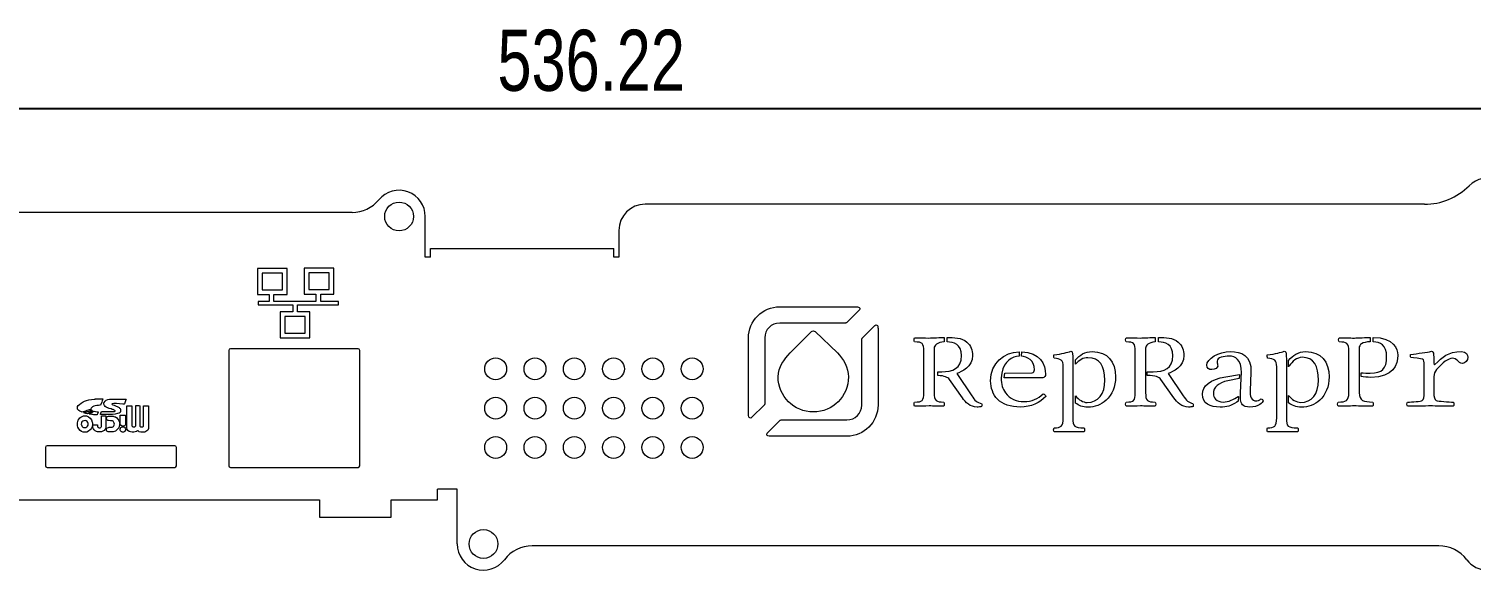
# Model space of a CAD drawing. Header units: millimetres. Extents: x 5 to 292, y 3 to 208.
# Drawn here: x 126.4 to 209, y 121.5 to 152.5 of the extents above; entities that cross this region are included whole.
import ezdxf

# ---------------------------------------------------------------- set-up
doc = ezdxf.new("R2010")
doc.units = ezdxf.units.MM
doc.layers.add('DIMENSIONS', color=179, linetype='Continuous')
doc.styles.add('SLDTEXTSTYLE1', font='TXT', dxfattribs={"width": 0.75})
doc.dimstyles.new('SLDDIMSTYLE1', dxfattribs={"dimtxt": 3.5, "dimasz": 3.302, "dimexe": 0, "dimexo": 0.0625, "dimgap": 0.875, "dimtad": 2, "dimlfac": 2, "dimrnd": 1e-09, "dimzin": 12, "dimdsep": 46, "dimtxsty": 'SLDTEXTSTYLE1', "dimblk1": 'CLOSED', "dimblk2": 'CLOSED', "dimsah": 1, "dimcen": 0.09, "dimadec": 0, "dimazin": 3, "dimtfac": 1, "dimtofl": 0, "dimtmove": 0, "dimatfit": 3, "dimldrblk": 'CLOSED', "dimfxl": 1, "dimfrac": 2, "dimtolj": 1, "dimtzin": 12, "dimarcsym": 0})

# ---------------------------------------------------------------- blocks, each defined once
blk = doc.blocks.new('_CLOSED')
at = {"color": 0, "linetype": 'ByBlock', "lineweight": -2}
for p, q in [((-1, 0.166667), (0, 0)), ((-1, 0.166667), (-1, -0.166667)), ((0, 0), (-1, -0.166667)), ((0, 0), (-1, 0))]:
    blk.add_line(p, q, dxfattribs=at)
blk = doc.blocks.new('_D_1')
at = {"layer": 'DIMENSIONS'}
for p, q in [((16.753, 136.699), (16.753, 148.917)), ((284.86, 133.699), (284.86, 148.917)), ((16.753, 147.917), (284.86, 147.917))]:
    blk.add_line(p, q, dxfattribs=at)
at = {"layer": 'DIMENSIONS', "xscale": 3.302, "yscale": 3.302}
for p, rotation in [((16.753, 147.917, -27.848), 180), ((284.86, 147.917, -27.848), 360)]:
    blk.add_blockref('_CLOSED', p, dxfattribs=dict(at, rotation=rotation))
at = {"layer": 'DIMENSIONS', "insert": (153.218, 152.429), "char_height": 3.5, "attachment_point": 1, "style": 'SLDTEXTSTYLE1'}
blk.add_mtext('536.22', dxfattribs=at)

msp = doc.modelspace()

# ---------------------------------------------------------------- linework, layer by layer
at = {"color": 7, "linetype": 'Continuous', "lineweight": 15}
for p, q in [((206.2988, 142.4311), (161.6739, 142.4311)), ((144.8906, 141.9651), (104.2791, 141.9651)), ((149.0849, 139.3991), (149.0849, 141.7311)), ((160.1739, 140.9311), (160.1739, 139.3991)), ((149.3849, 139.3991), (149.3849, 139.8991)), ((149.3849, 139.8991), (159.8739, 139.8991)), ((159.8739, 139.3991), (159.8739, 139.8991)), ((142.1512, 138.7651), (142.1512, 137.2771)), ((143.8552, 138.7651), (142.1512, 138.7651)), ((143.8552, 137.2771), (143.8552, 138.7651)), ((149.3849, 139.3991), (149.0849, 139.3991)), ((160.1739, 139.3991), (159.8739, 139.3991)), ((139.4737, 138.0026), (139.4732, 137.2591)), ((139.4742, 138.7461), (139.4737, 138.0026)), ((141.1772, 138.7471), (139.4742, 138.7461)), ((139.7402, 138.4801), (139.7392, 137.5251)), ((140.9112, 138.4811), (139.7402, 138.4801)), ((140.9112, 137.5251), (140.9112, 138.4811)), ((141.1772, 137.2591), (141.1772, 138.7471)), ((142.4182, 138.4981), (142.4172, 137.5431)), ((143.5878, 138.4977), (142.4182, 138.4981)), ((143.5892, 137.5431), (143.5892, 138.0197)), ((139.4732, 137.2591), (139.8057, 137.2586)), ((139.7392, 137.5251), (140.9112, 137.5251)), ((139.8057, 137.2586), (140.1382, 137.2581)), ((140.1382, 137.2581), (140.1392, 136.8591)), ((140.4092, 136.8591), (140.4092, 137.2591)), ((140.4092, 137.2591), (141.1772, 137.2591)), ((142.1512, 137.2771), (142.8272, 137.2771)), ((142.4172, 137.5431), (143.5892, 137.5431)), ((142.8272, 137.2771), (142.8272, 136.8591)), ((143.0972, 136.8591), (143.0982, 137.2761)), ((143.0982, 137.2761), (143.8552, 137.2771)), ((140.1392, 136.8591), (139.5192, 136.8591)), ((139.5192, 136.8591), (139.5192, 136.6591)), ((139.5192, 136.6591), (141.5012, 136.6591)), ((142.8272, 136.8591), (140.4092, 136.8591)), ((141.5002, 136.2741), (140.7712, 136.2731)), ((140.7712, 136.2731), (140.7717, 135.5296)), ((141.5012, 136.6591), (141.5002, 136.2741)), ((141.7712, 136.2731), (141.7712, 136.6591)), ((141.7712, 136.6591), (144.1192, 136.6591)), ((142.4752, 136.2731), (141.7712, 136.2731)), ((142.4752, 134.7851), (142.4752, 136.2731)), ((144.1192, 136.8591), (143.0972, 136.8591)), ((144.1192, 136.6591), (144.1192, 136.8591)), ((169.3807, 136.5589), (173.7526, 136.5589)), ((173.9472, 136.3829), (173.2155, 135.6511)), ((140.7717, 135.5296), (140.7722, 134.7861)), ((142.2092, 136.0071), (141.0392, 136.0071)), ((141.0392, 136.0071), (141.0392, 135.0511)), ((142.2092, 135.0511), (142.2092, 136.0071)), ((173.1504, 135.6236), (169.3807, 135.6236)), ((174.1039, 134.7609), (174.8357, 135.4927)), ((140.7722, 134.7861), (142.4752, 134.7851)), ((141.0392, 135.0511), (142.2092, 135.0511)), ((167.5938, 130.3998), (167.5934, 134.7716)), ((168.5287, 134.7716), (168.5291, 131.002)), ((169.9829, 133.9187), (171.1962, 135.132)), ((171.4091, 135.132), (172.6966, 133.9187)), ((174.0767, 130.9269), (174.0764, 134.6962)), ((175.0117, 135.2984), (175.0121, 130.9269)), ((178.7991, 134.8048), (178.7991, 134.5439)), ((178.9603, 134.5447), (178.9603, 134.8063)), ((190.884, 134.8041), (190.884, 134.5426)), ((191.0717, 134.5445), (191.0717, 134.8063)), ((203.2002, 134.8042), (203.2002, 134.5512)), ((203.3557, 134.5498), (203.3557, 134.806)), ((137.8349, 134.0491), (137.8349, 127.4491)), ((145.2349, 134.1491), (137.9349, 134.1491)), ((145.3349, 127.4491), (145.3349, 134.0491)), ((177.6331, 131.6473), (177.6331, 133.993)), ((178.225, 134.1766), (178.225, 131.6473)), ((183.0829, 133.9836), (183.0829, 133.729)), ((183.2289, 133.7279), (183.2418, 133.9843)), ((189.7391, 131.6473), (189.7391, 133.993)), ((190.331, 134.1766), (190.331, 131.6473)), ((201.9689, 131.6473), (201.9689, 133.993)), ((202.5594, 134.1766), (202.5594, 131.6473)), ((185.613, 130.1986), (185.613, 133.1217)), ((186.1663, 133.4197), (186.1663, 130.1986)), ((186.315, 133.2668), (186.315, 133.51)), ((197.8407, 130.1986), (197.8407, 133.1217)), ((198.3936, 133.4197), (198.3936, 130.1986)), ((198.5168, 133.1225), (198.5168, 133.4791)), ((206.2863, 131.6732), (206.2863, 133.2103)), ((178.4406, 132.8351), (178.6563, 132.8351)), ((178.4406, 132.6201), (178.4406, 132.8351)), ((179.8386, 131.3489), (179.0945, 132.3966)), ((179.5145, 132.7342), (180.3782, 131.4633)), ((182.0993, 132.7528), (182.0673, 132.4924)), ((182.2323, 132.4924), (182.2647, 132.7553)), ((184.4509, 132.4924), (182.2323, 132.4924)), ((182.2647, 132.7553), (183.8402, 132.779)), ((190.4255, 132.8351), (190.7624, 132.8351)), ((190.4255, 132.6247), (190.4255, 132.8351)), ((191.9443, 131.3489), (191.2006, 132.3966)), ((191.6201, 132.7342), (192.4842, 131.4633)), ((194.9288, 132.5499), (195.7089, 132.6813)), ((195.6976, 132.4396), (195.0429, 132.3142)), ((195.7089, 132.6813), (195.6976, 132.4396)), ((195.7622, 131.6094), (195.8056, 132.4603)), ((195.8056, 132.4603), (195.8184, 132.772)), ((196.3586, 132.792), (196.3152, 131.7686)), ((202.6712, 132.5658), (202.6712, 132.7767)), ((206.8389, 132.5499), (206.8389, 131.6732)), ((186.315, 131.0393), (186.315, 131.4464)), ((195.6501, 131.4234), (195.6374, 131.1511)), ((195.7622, 131.2217), (195.7622, 131.6094)), ((198.5168, 131.0598), (198.5168, 131.4803)), ((129.4424, 130.5236), (129.3988, 130.5416)), ((129.6314, 130.5821), (129.4424, 130.5236)), ((130.0386, 130.6018), (129.7529, 130.4305)), ((129.9276, 130.6738), (129.874, 130.6571)), ((129.9343, 130.7022), (129.9276, 130.6738)), ((130.0075, 130.6164), (130.0386, 130.6018)), ((130.4928, 130.9118), (130.4541, 130.9118)), ((130.5621, 131.0928), (130.4928, 130.9118)), ((130.5157, 130.4698), (130.5489, 130.5498)), ((130.5489, 130.5498), (130.9107, 130.5519)), ((131.4418, 130.8357), (131.5601, 130.7806)), ((131.5601, 130.7806), (131.5835, 130.7532)), ((131.6236, 130.6921), (131.6404, 130.6583)), ((131.6404, 130.6583), (131.6403, 130.6061)), ((131.9984, 130.8878), (132.2784, 130.8878)), ((131.9984, 130.2345), (131.9984, 130.8878)), ((132.2784, 130.8878), (132.2784, 129.7356)), ((132.5024, 130.8958), (132.5654, 130.8949)), ((132.5024, 129.7276), (132.5024, 130.8958)), ((132.6834, 130.8928), (132.7384, 130.8915)), ((132.7384, 130.8915), (132.7384, 129.7225)), ((132.9584, 130.8838), (133.2305, 130.8838)), ((132.9584, 129.737), (132.9584, 130.8838)), ((133.2305, 130.8838), (133.2294, 130.2248)), ((168.5012, 130.9372), (167.7698, 130.2055)), ((195.6374, 131.1511), (195.5641, 131.1015)), ((129.7529, 130.4305), (129.7173, 130.4355)), ((130.1878, 129.7988), (130.3164, 129.7978)), ((130.3164, 129.7978), (130.3184, 129.7438)), ((130.5315, 129.6772), (130.5404, 129.6938)), ((130.5404, 129.6938), (130.5426, 130.2998)), ((130.5426, 130.2998), (130.7986, 130.2998)), ((130.7986, 130.2998), (130.7962, 129.6538)), ((131.1432, 130.0318), (131.053, 130.0318)), ((131.1686, 130.0197), (131.1432, 130.0318)), ((131.6141, 130.3438), (131.9267, 130.3438)), ((131.6164, 129.8258), (131.6141, 130.3438)), ((131.6273, 129.8024), (131.6164, 129.8258)), ((131.9267, 130.3438), (131.9255, 130.0868)), ((132.2784, 129.7356), (132.2994, 129.7142)), ((132.486, 129.7098), (132.5024, 129.7276)), ((132.7384, 129.7225), (132.7479, 129.71)), ((132.9462, 129.7202), (132.9584, 129.737)), ((133.2294, 130.2248), (133.2284, 129.5658)), ((168.6583, 129.3153), (169.39, 130.047)), ((169.4551, 130.0749), (173.2247, 130.0749)), ((130.7962, 129.6538), (130.787, 129.6239)), ((132.6193, 129.4632), (132.5991, 129.4437)), ((132.6398, 129.4424), (132.6193, 129.4632)), ((133.2284, 129.5658), (133.2193, 129.5421)), ((173.2247, 129.1392), (168.8529, 129.1392)), ((127.3349, 128.4991), (127.3349, 127.4491)), ((134.7349, 128.5991), (127.4349, 128.5991)), ((134.8349, 127.4491), (134.8349, 128.4991)), ((127.4349, 127.3491), (134.7349, 127.3491)), ((137.9349, 127.3491), (145.2349, 127.3491)), ((150.9168, 126.0991), (149.7849, 126.0991)), ((149.7849, 125.4991), (149.7849, 126.0991)), ((150.9168, 122.9671), (150.9168, 126.0991)), ((124.6349, 125.4991), (143.0349, 125.4991)), ((143.0349, 125.4991), (143.0349, 124.4991)), ((147.1349, 125.4991), (149.7849, 125.4991)), ((147.1349, 124.4991), (147.1349, 125.4991)), ((143.0349, 124.4991), (147.1349, 124.4991)), ((207.1238, 122.8579), (155.2099, 122.8579))]:
    msp.add_line(p, q, dxfattribs=at)
for centre, radius in [((147.5849, 141.7311), 0.825), ((153.1168, 132.9991), 0.625), ((155.3668, 132.9991), 0.625), ((157.6168, 132.9991), 0.625), ((159.8668, 132.9991), 0.625), ((162.1168, 132.9991), 0.625), ((164.3668, 132.9991), 0.625), ((153.1168, 130.7491), 0.625), ((155.3668, 130.7491), 0.625), ((157.6168, 130.7491), 0.625), ((159.8668, 130.7491), 0.625), ((162.1168, 130.7491), 0.625), ((164.3668, 130.7491), 0.625), ((153.1168, 128.4991), 0.625), ((155.3668, 128.4991), 0.625), ((157.6168, 128.4991), 0.625), ((159.8668, 128.4991), 0.625), ((162.1168, 128.4991), 0.625), ((164.3668, 128.4991), 0.625), ((152.4168, 122.9671), 0.825)]:
    msp.add_circle(centre, radius, dxfattribs=at)
for centre, radius, start, end in [((209.9168, 142.4311), 1.5, 0, 135.037058), ((147.5849, 141.7311), 1.5, 360, 140.334987), ((206.2988, 146.0444), 3.6133, 270, 315.037058), ((144.8906, 143.9651), 2, 270, 320.334987), ((161.6739, 140.9311), 1.5, 90, 180), ((137.9349, 134.0491), 0.1, 90, 180), ((145.2349, 134.0491), 0.1, 0, 90), ((127.4349, 128.4991), 0.1, 90, 180), ((134.7349, 128.4991), 0.1, 0, 90), ((127.4349, 127.4491), 0.1, 180, 270), ((134.7349, 127.4491), 0.1, 270, 0), ((137.9349, 127.4491), 0.1, 180, 270), ((145.2349, 127.4491), 0.1, 270, 0), ((152.4168, 122.9671), 1.5, 180, 322.941534), ((155.2099, 120.8579), 2, 90, 142.941534), ((207.1238, 120.8579), 2, 37.058466, 90), ((209.9168, 122.9671), 1.5, 217.058466, 322.941534)]:
    msp.add_arc(centre, radius, start, end, dxfattribs=at)
for points in [[(143.5892, 138.0197), (143.5892, 138.2819), (143.5886, 138.497), (143.5878, 138.4977)], [(167.5934, 134.7716), (167.5934, 135.7531), (168.3995, 136.5589), (169.3807, 136.5589)], [(173.7526, 136.5589), (173.7557, 136.5593), (173.7587, 136.5589), (173.7618, 136.5589)], [(173.7618, 136.5589), (173.8094, 136.5613), (173.8565, 136.5517), (173.9006, 136.5403)], [(173.9006, 136.5403), (173.9296, 136.5335), (173.9544, 136.5121), (173.9655, 136.4848)], [(173.9655, 136.4848), (173.9799, 136.4511), (173.9723, 136.4094), (173.9472, 136.3829)], [(169.3807, 135.6236), (168.899, 135.6236), (168.5287, 135.2526), (168.5287, 134.7716)], [(173.1968, 135.6419), (173.1834, 135.6318), (173.1672, 135.6253), (173.1504, 135.6236)], [(173.2155, 135.6511), (173.2095, 135.6473), (173.2034, 135.6446), (173.1968, 135.6419)], [(174.8357, 135.4927), (174.8622, 135.5181), (174.9039, 135.5257), (174.9376, 135.5113)], [(174.9376, 135.5113), (174.9649, 135.5002), (174.9862, 135.4751), (174.9931, 135.4465)], [(174.9931, 135.4465), (175.0045, 135.4024), (175.0141, 135.3553), (175.0117, 135.3077)], [(171.1962, 135.132), (171.2248, 135.1602), (171.2696, 135.1782), (171.3072, 135.1782)], [(171.3072, 135.1782), (171.3458, 135.1782), (171.3809, 135.1592), (171.4091, 135.132)], [(174.0764, 134.6962), (174.0781, 134.713), (174.0846, 134.7293), (174.0947, 134.7427)], [(174.0947, 134.7427), (174.097, 134.7489), (174.1001, 134.7554), (174.1039, 134.7609)], [(175.0117, 135.3077), (175.0117, 135.3046), (175.0121, 135.3015), (175.0117, 135.2984)], [(177.1063, 134.5456), (177.0688, 134.5836), (177.0688, 134.7427), (177.1063, 134.7802)], [(177.1063, 134.7802), (177.3799, 134.7744), (177.691, 134.7675), (177.9252, 134.7675)], [(177.9252, 134.7675), (178.1379, 134.7675), (178.5853, 134.7975), (178.7991, 134.8048)], [(178.9603, 134.8063), (179.3452, 134.805), (179.8097, 134.7869), (180.0936, 134.5329)], [(189.2121, 134.5456), (189.1749, 134.5836), (189.1749, 134.7427), (189.2121, 134.7802)], [(189.2121, 134.7802), (189.4856, 134.7744), (189.7967, 134.7675), (190.0313, 134.7675)], [(190.0313, 134.7675), (190.2366, 134.7675), (190.663, 134.7956), (190.884, 134.8041)], [(191.0717, 134.8063), (191.4552, 134.8049), (191.9168, 134.7858), (192.1993, 134.5329)], [(201.416, 134.5456), (201.3766, 134.5836), (201.3766, 134.7427), (201.416, 134.7802)], [(201.416, 134.7802), (201.7084, 134.7744), (202.012, 134.7675), (202.2855, 134.7675)], [(202.2855, 134.7675), (202.5036, 134.7675), (202.9575, 134.796), (203.2002, 134.8042)], [(203.3557, 134.806), (204.5541, 134.7875), (204.7763, 134.1399), (204.7763, 133.7888)], [(169.2881, 132.5385), (169.2881, 133.1035), (169.6519, 133.5527), (169.9736, 133.9093)], [(169.9736, 133.9093), (169.9763, 133.9124), (169.9794, 133.9155), (169.9829, 133.9187)], [(172.6966, 133.9187), (173.0111, 133.5862), (173.3171, 133.0639), (173.3171, 132.5385)], [(177.6331, 133.993), (177.6331, 134.494), (177.5507, 134.5256), (177.1063, 134.5456)], [(178.7991, 134.5439), (178.4038, 134.5227), (178.225, 134.3442), (178.225, 134.1766)], [(179.788, 133.757), (179.788, 134.4203), (179.3358, 134.5325), (178.9603, 134.5447)], [(180.0936, 134.5329), (180.322, 134.3286), (180.4232, 134.0681), (180.4232, 133.7629)], [(181.4578, 132.3084), (181.4578, 133.348), (182.2378, 133.9462), (183.0829, 133.9836)], [(183.2418, 133.9843), (184.2647, 133.9523), (184.6029, 133.2601), (184.6029, 132.6773)], [(185.0921, 133.6051), (185.0789, 133.6485), (185.0604, 133.757), (185.0717, 133.8018)], [(185.0717, 133.8018), (185.5613, 133.8656), (185.8475, 133.9352), (186.0443, 134.012)], [(186.0443, 134.012), (186.1025, 134.012), (186.1152, 133.9858), (186.1269, 133.9541)], [(186.1269, 133.9541), (186.1587, 133.8773), (186.1663, 133.6299), (186.1663, 133.4197)], [(186.315, 133.51), (186.5637, 133.801), (186.8428, 133.9858), (187.2776, 133.9858)], [(187.2776, 133.9858), (188.1544, 133.9858), (188.6116, 133.4084), (188.6116, 132.543)], [(189.7391, 133.993), (189.7391, 134.494), (189.6565, 134.5256), (189.2121, 134.5456)], [(190.884, 134.5426), (190.5033, 134.5163), (190.331, 134.3412), (190.331, 134.1766)], [(191.8937, 133.757), (191.8937, 134.4172), (191.4461, 134.5314), (191.0717, 134.5445)], [(192.1993, 134.5329), (192.4281, 134.3286), (192.529, 134.0681), (192.529, 133.7629)], [(193.8302, 133.2045), (193.8302, 133.5848), (194.522, 133.9858), (195.1893, 133.9858)], [(195.1893, 133.9858), (195.7867, 133.9858), (196.4161, 133.7888), (196.3586, 132.792)], [(197.3197, 133.6051), (197.3067, 133.6485), (197.288, 133.757), (197.2994, 133.8018)], [(197.2994, 133.8018), (197.79, 133.8656), (198.0753, 133.9352), (198.2719, 134.012)], [(198.2719, 134.012), (198.3301, 134.012), (198.3429, 133.9858), (198.3547, 133.9541)], [(198.3547, 133.9541), (198.3863, 133.8773), (198.3936, 133.6299), (198.3936, 133.4197)], [(198.5168, 133.4791), (198.772, 133.7878), (199.0553, 133.9858), (199.505, 133.9858)], [(199.505, 133.9858), (200.3821, 133.9858), (200.8393, 133.4084), (200.8393, 132.543)], [(201.9689, 133.993), (201.9689, 134.494), (201.8604, 134.5256), (201.416, 134.5456)], [(203.2002, 134.5512), (202.7304, 134.5411), (202.5594, 134.3921), (202.5594, 134.1766)], [(204.1352, 133.6802), (204.1352, 134.3919), (203.7718, 134.5326), (203.3557, 134.5498)], [(205.5118, 133.6431), (205.4988, 133.6802), (205.486, 133.7832), (205.4988, 133.8208)], [(205.4988, 133.8208), (205.9376, 133.8773), (206.4324, 133.9541), (206.7118, 134.0044)], [(206.7118, 134.0044), (206.7637, 134.0044), (206.7751, 133.9858), (206.7886, 133.9541)], [(206.7886, 133.9541), (206.8206, 133.8903), (206.8389, 133.7949), (206.8389, 133.4519)], [(206.9026, 133.2492), (207.3285, 133.6933), (207.6467, 133.9858), (208.415, 133.9858)], [(208.415, 133.9858), (208.7016, 133.9858), (208.7785, 133.7888), (208.7785, 133.6616)], [(178.6563, 132.8351), (179.2729, 132.8351), (179.788, 133.0015), (179.788, 133.757)], [(180.4232, 133.7629), (180.4232, 133.1276), (179.788, 132.8165), (179.5145, 132.7342)], [(183.0829, 133.729), (182.6907, 133.7044), (182.237, 133.4713), (182.0993, 132.7528)], [(183.9676, 132.944), (183.9676, 133.5071), (183.5356, 133.7012), (183.2289, 133.7279)], [(185.613, 133.1217), (185.613, 133.5345), (185.4727, 133.5661), (185.0921, 133.6051)], [(187.0314, 133.639), (186.7713, 133.6577), (186.5076, 133.4759), (186.315, 133.2668)], [(188.0025, 132.3532), (187.9836, 133.1532), (187.723, 133.6553), (187.0314, 133.639)], [(190.7624, 132.8351), (191.3787, 132.8351), (191.8937, 133.0015), (191.8937, 133.757)], [(192.529, 133.7629), (192.529, 133.1276), (191.8937, 132.8165), (191.6201, 132.7342)], [(194.1154, 132.9567), (193.9504, 132.9567), (193.8302, 133.0319), (193.8302, 133.2045)], [(194.4655, 133.1593), (194.4655, 133.0711), (194.3122, 132.9567), (194.1154, 132.9567)], [(195.1269, 133.7313), (194.8141, 133.7313), (194.4266, 133.6557), (194.4266, 133.4329)], [(194.4266, 133.4329), (194.4266, 133.3561), (194.4338, 133.3129), (194.4396, 133.294)], [(194.4396, 133.294), (194.4528, 133.2679), (194.4655, 133.2103), (194.4655, 133.1593)], [(195.8187, 132.779), (195.8187, 133.5545), (195.4701, 133.7313), (195.1269, 133.7313)], [(197.8407, 133.1217), (197.8407, 133.5345), (197.7004, 133.5661), (197.3197, 133.6051)], [(198.5528, 133.1725), (198.5405, 133.1566), (198.5284, 133.1399), (198.5168, 133.1225)], [(199.2893, 133.6616), (199.003, 133.6616), (198.7295, 133.4197), (198.5528, 133.1725)], [(200.2299, 132.3532), (200.2299, 133.1535), (199.9825, 133.6616), (199.2893, 133.6616)], [(203.2002, 132.7528), (203.8878, 132.7528), (204.1352, 133.0263), (204.1352, 133.6802)], [(204.7763, 133.7888), (204.7763, 133.242), (204.5158, 132.511), (203.2322, 132.511)], [(206.185, 133.5545), (206.1212, 133.592), (205.6582, 133.6431), (205.5118, 133.6431)], [(206.2863, 133.2103), (206.2863, 133.4197), (206.2674, 133.5025), (206.185, 133.5545)], [(206.8389, 133.4519), (206.8389, 133.242), (206.8465, 133.1855), (206.9026, 133.2492)], [(207.9072, 133.6109), (207.6595, 133.6109), (207.3484, 133.3505), (206.9925, 132.9567)], [(208.1866, 133.4835), (208.1415, 133.5345), (207.9954, 133.6109), (207.9072, 133.6109)], [(208.4788, 133.3129), (208.3512, 133.3129), (208.2562, 133.4084), (208.1866, 133.4835)], [(208.7785, 133.6616), (208.7785, 133.4911), (208.6438, 133.3129), (208.4788, 133.3129)], [(171.3072, 130.5287), (170.1975, 130.5287), (169.2881, 131.4285), (169.2881, 132.5385)], [(173.3171, 132.5385), (173.3171, 131.4285), (172.4176, 130.5287), (171.3072, 130.5287)], [(179.0945, 132.3966), (179.0133, 132.5166), (178.8261, 132.5987), (178.4406, 132.6201)], [(181.852, 131.2593), (181.5915, 131.527), (181.4578, 131.915), (181.4578, 132.3084)], [(182.0673, 132.4924), (182.0673, 132.0724), (182.1441, 131.8756), (182.3033, 131.6342)], [(183.8402, 132.779), (183.9297, 132.779), (183.9676, 132.8802), (183.9676, 132.944)], [(184.6029, 132.6773), (184.6029, 132.6008), (184.5409, 132.4924), (184.4509, 132.4924)], [(186.9793, 131.0754), (187.6145, 131.0754), (188.0025, 131.546), (188.0025, 132.3532)], [(188.6116, 132.543), (188.6116, 131.9714), (188.409, 131.527), (188.0779, 131.2029)], [(191.2006, 132.3966), (191.1122, 132.5285), (190.8939, 132.6147), (190.4255, 132.6247)], [(193.5815, 131.5515), (193.5815, 132.0221), (194.02, 132.391), (194.9288, 132.5499)], [(195.0429, 132.3142), (194.503, 132.2074), (194.2109, 131.9394), (194.2109, 131.5835)], [(195.8184, 132.772), (195.8186, 132.7743), (195.8187, 132.7766), (195.8187, 132.779)], [(199.207, 131.0754), (199.8422, 131.0754), (200.2299, 131.546), (200.2299, 132.3532)], [(200.8393, 132.543), (200.8393, 131.9714), (200.6367, 131.527), (200.3056, 131.2029)], [(202.6712, 132.7767), (202.8207, 132.7631), (203.07, 132.7528), (203.2002, 132.7528)], [(203.2322, 132.511), (203.0391, 132.511), (202.8233, 132.5346), (202.6712, 132.5658)], [(206.9925, 132.9567), (206.8971, 132.8482), (206.8389, 132.7153), (206.8389, 132.5499)], [(177.1063, 131.0943), (177.5507, 131.1133), (177.6331, 131.1446), (177.6331, 131.6473)], [(178.225, 131.6473), (178.225, 131.1446), (178.3321, 131.1133), (178.7779, 131.0943)], [(180.6779, 130.8091), (180.2961, 130.8091), (180.0222, 131.0695), (179.8386, 131.3489)], [(180.3782, 131.4633), (180.5435, 131.2029), (180.6896, 131.0437), (180.9383, 131.0247)], [(182.3033, 131.6342), (182.5637, 131.2666), (182.9444, 131.1263), (183.3582, 131.1263)], [(184.6101, 131.4254), (184.2918, 131.0564), (183.765, 130.8091), (183.1673, 130.8091)], [(183.3582, 131.1263), (183.8346, 131.1263), (184.1643, 131.2911), (184.464, 131.5646)], [(184.464, 131.5646), (184.5598, 131.5591), (184.5915, 131.4954), (184.6101, 131.4254)], [(186.315, 131.4464), (186.4881, 131.2296), (186.7725, 131.0754), (186.9793, 131.0754)], [(189.2121, 131.0943), (189.6565, 131.1133), (189.7391, 131.1446), (189.7391, 131.6473)], [(190.331, 131.6473), (190.331, 131.1446), (190.4382, 131.1133), (190.884, 131.0943)], [(192.784, 130.8091), (192.4022, 130.8091), (192.1297, 131.0695), (191.9443, 131.3489)], [(192.4842, 131.4633), (192.6506, 131.2029), (192.797, 131.0437), (193.0444, 131.0247)], [(194.6046, 130.8091), (194.02, 130.8091), (193.5815, 131.0117), (193.5815, 131.5515)], [(194.2109, 131.5835), (194.2109, 131.3679), (194.37, 131.0943), (194.7955, 131.0943)], [(194.7955, 131.0943), (195.0315, 131.0943), (195.4177, 131.2721), (195.6347, 131.4126)], [(195.6347, 131.4126), (195.6399, 131.4161), (195.6451, 131.4197), (195.6501, 131.4234)], [(196.3152, 131.7686), (196.2948, 131.4505), (196.3848, 131.1635), (196.7014, 131.1635)], [(198.5168, 131.4803), (198.6863, 131.2459), (198.9896, 131.0754), (199.207, 131.0754)], [(201.3522, 131.0943), (201.7966, 131.1133), (201.9689, 131.1446), (201.9689, 131.6473)], [(202.5594, 131.6473), (202.5594, 131.1446), (202.8388, 131.1201), (203.3349, 131.0943)], [(206.166, 131.1839), (206.2542, 131.2476), (206.2863, 131.3679), (206.2863, 131.6732)], [(206.8389, 131.6732), (206.8389, 131.362), (206.8654, 131.2476), (206.9795, 131.1839)], [(129.1777, 130.6902), (129.1452, 130.7589), (129.156, 130.8255), (129.2106, 130.8934)], [(129.3988, 130.5416), (129.2428, 130.6059), (129.2058, 130.6307), (129.1777, 130.6902)], [(129.2106, 130.8934), (129.2713, 130.9688), (129.4807, 131.1179), (129.5796, 131.156)], [(129.5351, 130.488), (129.5398, 130.4905), (129.9486, 130.6234), (129.9684, 130.6289)], [(129.5796, 131.156), (129.69, 131.1986), (129.924, 131.2457), (130.1344, 131.2677)], [(129.874, 130.6571), (129.8445, 130.648), (129.7353, 130.6142), (129.6314, 130.5821)], [(129.836, 130.4088), (129.8331, 130.4117), (130.1024, 130.5798), (130.1094, 130.5794)], [(129.9875, 130.7904), (129.9561, 130.761), (129.9429, 130.7392), (129.9343, 130.7022)], [(129.9684, 130.6289), (129.9731, 130.6302), (129.9891, 130.6251), (130.0075, 130.6164)], [(130.2704, 130.8973), (130.1419, 130.8785), (130.0409, 130.8403), (129.9875, 130.7904)], [(130.1094, 130.5794), (130.1132, 130.5792), (130.1218, 130.5774), (130.1284, 130.5754)], [(130.1284, 130.5754), (130.1611, 130.5655), (130.2402, 130.5513), (130.2969, 130.5451)], [(130.1344, 131.2677), (130.1575, 131.2701), (130.1917, 131.274), (130.2104, 131.2763)], [(130.2104, 131.2763), (130.2291, 131.2787), (130.3324, 131.2815), (130.4399, 131.2826)], [(130.4541, 130.9118), (130.4061, 130.9118), (130.3257, 130.9055), (130.2704, 130.8973)], [(130.3614, 130.5376), (130.363, 130.5367), (130.2942, 130.3704), (130.2907, 130.3667)], [(130.2969, 130.5451), (130.3318, 130.5413), (130.3609, 130.5379), (130.3614, 130.5376)], [(130.4399, 131.2826), (130.6028, 131.2842), (130.6352, 131.2836), (130.6335, 131.2792)], [(130.6335, 131.2792), (130.6324, 131.2762), (130.6002, 131.1923), (130.5621, 131.0928)], [(130.6844, 131.0078), (130.6844, 131.049), (130.6846, 131.0503), (130.7003, 131.0798)], [(130.6976, 130.9388), (130.6852, 130.9641), (130.6844, 130.9684), (130.6844, 131.0078)], [(130.8561, 130.7846), (130.7915, 130.8155), (130.7273, 130.8781), (130.6976, 130.9388)], [(130.7003, 131.0798), (130.7452, 131.1643), (130.8772, 131.2486), (130.9944, 131.2675)], [(131.0944, 130.7018), (130.899, 130.7644), (130.8957, 130.7656), (130.8561, 130.7846)], [(130.9107, 130.5519), (131.2398, 130.5538), (131.2741, 130.5546), (131.2921, 130.5609)], [(130.9944, 131.2675), (131.0243, 131.2723), (131.9584, 131.2736), (131.9584, 131.2688)], [(131.2737, 130.6407), (131.262, 130.6464), (131.1813, 130.6739), (131.0944, 130.7018)], [(131.1605, 130.9969), (131.1397, 130.9862), (131.1379, 130.9795), (131.1524, 130.966)], [(131.1524, 130.966), (131.1659, 130.9536), (131.2049, 130.9353), (131.2699, 130.9109)], [(131.3288, 131.0163), (131.2939, 131.0244), (131.191, 131.0125), (131.1605, 130.9969)], [(131.6077, 130.507), (131.5553, 130.4567), (131.3948, 130.4135), (131.1704, 130.3893)], [(131.2699, 130.9109), (131.2994, 130.8998), (131.3767, 130.866), (131.4418, 130.8357)], [(131.3304, 130.5875), (131.3304, 130.5987), (131.2983, 130.6289), (131.2737, 130.6407)], [(131.2921, 130.5609), (131.3186, 130.5702), (131.3304, 130.5784), (131.3304, 130.5875)], [(131.8495, 130.9718), (131.8203, 130.9718), (131.3459, 131.0124), (131.3288, 131.0163)], [(131.5835, 130.7532), (131.5964, 130.7381), (131.6144, 130.7106), (131.6236, 130.6921)], [(131.6403, 130.6061), (131.6403, 130.5468), (131.6362, 130.5344), (131.6077, 130.507)], [(131.9094, 131.1188), (131.8609, 130.973), (131.8604, 130.9718), (131.8495, 130.9718)], [(131.9584, 131.2688), (131.9584, 131.2672), (131.9363, 131.1997), (131.9094, 131.1188)], [(132.5654, 130.8949), (132.6, 130.8944), (132.6531, 130.8935), (132.6834, 130.8928)], [(168.5105, 130.9559), (168.5081, 130.9493), (168.505, 130.9431), (168.5012, 130.9372)], [(168.5291, 131.002), (168.5274, 130.9851), (168.5208, 130.9689), (168.5105, 130.9559)], [(175.0121, 130.9269), (175.0124, 129.9454), (174.2059, 129.1392), (173.2247, 129.1392)], [(173.2247, 130.0749), (173.7063, 130.0749), (174.077, 130.4457), (174.0767, 130.9269)], [(177.1063, 130.8597), (177.0688, 130.8977), (177.0688, 131.0564), (177.1063, 131.0943)], [(177.9328, 130.8728), (177.691, 130.8728), (177.3854, 130.8659), (177.1063, 130.8597)], [(178.7779, 130.8597), (178.4854, 130.8659), (178.1743, 130.8728), (177.9328, 130.8728)], [(178.7779, 131.0943), (178.8155, 131.0564), (178.8155, 130.8977), (178.7779, 130.8597)], [(180.9446, 130.8525), (180.8808, 130.8208), (180.7736, 130.8091), (180.6779, 130.8091)], [(180.9383, 131.0247), (180.9628, 130.9745), (180.9628, 130.8977), (180.9446, 130.8525)], [(183.1673, 130.8091), (182.6089, 130.8091), (182.1197, 130.9745), (181.852, 131.2593)], [(187.0227, 130.8091), (186.7324, 130.8091), (186.4993, 130.8969), (186.315, 131.0393)], [(188.0779, 131.2029), (187.7854, 130.9293), (187.4175, 130.8091), (187.0227, 130.8091)], [(189.2121, 130.8597), (189.1749, 130.8977), (189.1749, 131.0564), (189.2121, 131.0943)], [(190.0389, 130.8728), (189.7967, 130.8728), (189.4915, 130.8659), (189.2121, 130.8597)], [(190.884, 130.8597), (190.5914, 130.8659), (190.2804, 130.8728), (190.0389, 130.8728)], [(190.884, 131.0943), (190.9212, 131.0564), (190.9212, 130.8977), (190.884, 130.8597)], [(193.0502, 130.8525), (192.9868, 130.8208), (192.8797, 130.8091), (192.784, 130.8091)], [(193.0444, 131.0247), (193.0688, 130.9745), (193.0688, 130.8977), (193.0502, 130.8525)], [(195.5641, 131.1015), (195.1893, 130.8659), (194.9926, 130.8091), (194.6046, 130.8091)], [(196.3076, 130.8091), (195.8693, 130.8091), (195.7943, 131.0061), (195.7622, 131.2217)], [(197.0576, 131.1581), (197.0576, 131.0812), (196.7912, 130.8091), (196.3076, 130.8091)], [(196.7014, 131.1635), (196.874, 131.1635), (196.8998, 131.2797), (196.9504, 131.2797)], [(196.9504, 131.2797), (196.988, 131.2797), (197.0576, 131.2083), (197.0576, 131.1581)], [(199.2518, 130.8091), (198.9466, 130.8091), (198.7052, 130.9054), (198.5168, 131.0598)], [(200.3056, 131.2029), (200.0128, 130.9293), (199.6452, 130.8091), (199.2518, 130.8091)], [(201.3522, 130.8597), (201.313, 130.8977), (201.313, 131.0564), (201.3522, 131.0943)], [(202.2931, 130.8728), (201.9934, 130.8728), (201.6633, 130.8659), (201.3522, 130.8597)], [(203.3349, 130.8597), (203.0165, 130.8659), (202.5405, 130.8728), (202.2931, 130.8728)], [(203.3349, 131.0943), (203.3724, 131.0564), (203.3724, 130.8977), (203.3349, 130.8597)], [(205.3268, 130.8597), (205.2893, 130.8977), (205.2893, 131.0564), (205.3268, 131.0943)], [(205.3268, 131.0943), (205.5873, 131.1075), (206.1023, 131.1391), (206.166, 131.1839)], [(206.6422, 130.8728), (206.3879, 130.8728), (205.5945, 130.8659), (205.3268, 130.8597)], [(207.952, 130.8597), (207.6785, 130.8659), (206.9026, 130.8728), (206.6422, 130.8728)], [(206.9795, 131.1839), (207.0563, 131.1446), (207.7295, 131.1015), (207.952, 131.0943)], [(207.952, 131.0943), (207.9899, 131.0564), (207.9899, 130.8977), (207.952, 130.8597)], [(129.1676, 129.8118), (129.1553, 130.0513), (129.302, 130.2556), (129.5196, 130.302)], [(129.195, 129.6645), (129.179, 129.7101), (129.1706, 129.7553), (129.1676, 129.8118)], [(129.8976, 129.498), (129.6762, 129.2629), (129.3057, 129.3507), (129.195, 129.6645)], [(129.5364, 130.0303), (129.4454, 130.0061), (129.386, 129.9297), (129.386, 129.8369)], [(129.386, 129.8369), (129.386, 129.8189), (129.388, 129.7964), (129.3906, 129.787)], [(129.3906, 129.787), (129.4077, 129.7232), (129.4611, 129.6669), (129.5234, 129.6469)], [(129.5196, 130.302), (129.5541, 130.3093), (129.6433, 130.3091), (129.6784, 130.3016)], [(129.7173, 130.4355), (129.6379, 130.4467), (129.521, 130.4804), (129.5351, 130.488)], [(129.7611, 129.9277), (129.7222, 130.0069), (129.6213, 130.053), (129.5364, 130.0303)], [(129.6459, 129.6474), (129.7288, 129.6759), (129.7825, 129.7501), (129.7823, 129.8355)], [(129.6784, 130.3016), (129.8456, 130.2657), (129.9774, 130.128), (130.0169, 129.9478)], [(129.7823, 129.8355), (129.7821, 129.8736), (129.7773, 129.8949), (129.7611, 129.9277)], [(130.0404, 130.378), (129.9799, 130.385), (129.8385, 130.4063), (129.836, 130.4088)], [(130.0133, 129.7109), (129.9898, 129.6232), (129.9548, 129.5587), (129.8976, 129.498)], [(130.024, 129.8318), (130.0238, 129.7566), (130.0229, 129.7465), (130.0133, 129.7109)], [(130.0169, 129.9478), (130.0229, 129.9204), (130.0243, 129.8978), (130.024, 129.8318)], [(130.2907, 130.3667), (130.2865, 130.3622), (130.106, 130.3704), (130.0404, 130.378)], [(130.0556, 129.6497), (130.0494, 129.6789), (130.0498, 129.7783), (130.0562, 129.7928)], [(130.0562, 129.7928), (130.0591, 129.7994), (130.0683, 129.7998), (130.1878, 129.7988)], [(130.3184, 129.7438), (130.3207, 129.6837), (130.3234, 129.6753), (130.3491, 129.6504)], [(130.4712, 129.626), (130.4942, 129.6338), (130.52, 129.6557), (130.5315, 129.6772)], [(131.1704, 130.3893), (131.0862, 130.3802), (130.4772, 130.376), (130.4804, 130.3845)], [(130.4804, 130.3845), (130.4816, 130.3874), (130.4974, 130.4258), (130.5157, 130.4698)], [(130.8994, 130.0505), (130.8073, 130.0936), (130.797, 130.2157), (130.8807, 130.2712)], [(130.8807, 130.2712), (130.9191, 130.2966), (130.9391, 130.2998), (131.0518, 130.2991)], [(131.053, 130.0318), (130.957, 130.0318), (130.9332, 130.0347), (130.8994, 130.0505)], [(131.0518, 130.2991), (131.1071, 130.2988), (131.1587, 130.2978), (131.1664, 130.297)], [(131.1526, 129.6602), (131.2048, 129.6797), (131.2515, 129.725), (131.2706, 129.7745)], [(131.1664, 130.297), (131.2205, 130.2912), (131.2951, 130.2682), (131.3416, 130.2429)], [(131.2764, 129.8942), (131.2629, 129.9441), (131.2184, 129.9959), (131.1686, 130.0197)], [(131.5793, 129.7558), (131.5407, 129.5703), (131.3979, 129.4308), (131.2067, 129.3918)], [(131.2706, 129.7745), (131.2831, 129.807), (131.2857, 129.8599), (131.2764, 129.8942)], [(131.3416, 130.2429), (131.4569, 130.1801), (131.5384, 130.0788), (131.5726, 129.9556)], [(131.5726, 129.9556), (131.5876, 129.9015), (131.5906, 129.8105), (131.5793, 129.7558)], [(131.6185, 129.5528), (131.6296, 129.6144), (131.6808, 129.6685), (131.7366, 129.6777)], [(131.7233, 129.7152), (131.6792, 129.7289), (131.6488, 129.7565), (131.6273, 129.8024)], [(131.8964, 129.7737), (131.8589, 129.7189), (131.7882, 129.695), (131.7233, 129.7152)], [(131.7366, 129.6777), (131.7664, 129.6826), (131.7724, 129.6828), (131.7929, 129.6798)], [(131.7929, 129.6798), (131.8413, 129.6726), (131.8863, 129.6392), (131.9086, 129.5937)], [(131.9255, 130.0868), (131.9242, 129.8011), (131.9256, 129.8163), (131.8964, 129.7737)], [(132.0204, 129.5197), (131.997, 129.5659), (131.9984, 129.5218), (131.9984, 130.2345)], [(132.2994, 129.7142), (132.3262, 129.6868), (132.3542, 129.6758), (132.3964, 129.6758)], [(132.3964, 129.6758), (132.4363, 129.6758), (132.4644, 129.6864), (132.486, 129.7098)], [(132.7479, 129.71), (132.7636, 129.6894), (132.7953, 129.6748), (132.8287, 129.6726)], [(132.8287, 129.6726), (132.88, 129.6693), (132.9216, 129.6861), (132.9462, 129.7202)], [(167.612, 130.2516), (167.601, 130.2961), (167.5913, 130.343), (167.5938, 130.3909)], [(167.5938, 130.3909), (167.5938, 130.394), (167.5934, 130.3967), (167.5938, 130.3998)], [(167.6678, 130.1869), (167.6402, 130.1983), (167.6193, 130.223), (167.612, 130.2516)], [(167.7698, 130.2055), (167.7433, 130.18), (167.7012, 130.1724), (167.6678, 130.1869)], [(169.39, 130.047), (169.3958, 130.0508), (169.4021, 130.0539), (169.4086, 130.0564)], [(169.4086, 130.0564), (169.422, 130.0663), (169.4383, 130.0728), (169.4551, 130.0749)], [(185.0921, 129.6194), (185.4786, 129.6398), (185.613, 129.6718), (185.613, 130.1986)], [(186.1663, 130.1986), (186.1663, 129.6718), (186.2355, 129.6456), (186.8146, 129.6194)], [(197.3197, 129.6194), (197.7063, 129.6398), (197.8407, 129.6718), (197.8407, 130.1986)], [(198.3936, 130.1986), (198.3936, 129.6718), (198.4631, 129.6456), (199.042, 129.6194)], [(129.5234, 129.6469), (129.5588, 129.6354), (129.6118, 129.6357), (129.6459, 129.6474)], [(130.2571, 129.4045), (130.1564, 129.4433), (130.0795, 129.537), (130.0556, 129.6497)], [(130.4264, 129.384), (130.3267, 129.384), (130.303, 129.3868), (130.2571, 129.4045)], [(130.3491, 129.6504), (130.3778, 129.6225), (130.4301, 129.612), (130.4712, 129.626)], [(130.5509, 129.3921), (130.5217, 129.3853), (130.5025, 129.384), (130.4264, 129.384)], [(130.787, 129.6239), (130.7512, 129.5071), (130.6602, 129.4177), (130.5509, 129.3921)], [(130.823, 129.5125), (130.8218, 129.5388), (130.823, 129.5465), (130.8317, 129.5654)], [(130.9261, 129.3902), (130.8631, 129.4089), (130.8258, 129.4532), (130.823, 129.5125)], [(130.8317, 129.5654), (130.8502, 129.6059), (130.8917, 129.6368), (130.9416, 129.6473)], [(131.0575, 129.3838), (130.9684, 129.3838), (130.9437, 129.385), (130.9261, 129.3902)], [(130.9416, 129.6473), (130.9533, 129.6498), (131.0003, 129.6518), (131.0464, 129.6518)], [(131.0464, 129.6518), (131.1217, 129.6518), (131.1323, 129.6526), (131.1526, 129.6602)], [(131.2067, 129.3918), (131.1727, 129.3849), (131.1516, 129.3838), (131.0575, 129.3838)], [(131.7057, 129.3884), (131.6432, 129.4177), (131.6066, 129.4868), (131.6185, 129.5528)], [(131.7704, 129.3778), (131.7332, 129.3778), (131.7257, 129.379), (131.7057, 129.3884)], [(131.8353, 129.3885), (131.815, 129.379), (131.8076, 129.3778), (131.7704, 129.3778)], [(131.9086, 129.4618), (131.8936, 129.4313), (131.8646, 129.4022), (131.8353, 129.3885)], [(131.9086, 129.5937), (131.9194, 129.5718), (131.9204, 129.5661), (131.9204, 129.5278)], [(131.9204, 129.5278), (131.9204, 129.4894), (131.9194, 129.4837), (131.9086, 129.4618)], [(132.3027, 129.3711), (132.1661, 129.3845), (132.0608, 129.4399), (132.0204, 129.5197)], [(132.5991, 129.4437), (132.5436, 129.3902), (132.419, 129.3597), (132.3027, 129.3711)], [(133.0186, 129.382), (132.8766, 129.3443), (132.7105, 129.3707), (132.6398, 129.4424)], [(133.2193, 129.5421), (133.1904, 129.4662), (133.1179, 129.4083), (133.0186, 129.382)], [(168.64, 129.2133), (168.6255, 129.2471), (168.6332, 129.2887), (168.6583, 129.3153)], [(168.7047, 129.1578), (168.6762, 129.1647), (168.651, 129.1861), (168.64, 129.2133)], [(168.8436, 129.1392), (168.796, 129.1368), (168.7488, 129.1464), (168.7047, 129.1578)], [(168.8529, 129.1392), (168.8498, 129.1392), (168.8467, 129.1396), (168.8436, 129.1392)], [(185.0921, 129.3848), (185.0531, 129.4228), (185.0531, 129.5819), (185.0921, 129.6194)], [(185.8924, 129.3984), (185.5741, 129.3984), (185.3583, 129.3907), (185.0921, 129.3848)], [(186.8146, 129.3848), (186.5408, 129.3907), (186.2482, 129.3984), (185.8924, 129.3984)], [(186.8146, 129.6194), (186.8518, 129.5819), (186.8518, 129.4228), (186.8146, 129.3848)], [(197.3197, 129.3848), (197.2808, 129.4228), (197.2808, 129.5819), (197.3197, 129.6194)], [(198.1201, 129.3984), (197.8017, 129.3984), (197.5861, 129.3907), (197.3197, 129.3848)], [(199.042, 129.3848), (198.7684, 129.3907), (198.4759, 129.3984), (198.1201, 129.3984)], [(199.042, 129.6194), (199.0795, 129.5819), (199.0795, 129.4228), (199.042, 129.3848)]]:
    msp.add_open_spline(points, degree=3, dxfattribs=at)

# ---------------------------------------------------------------- dimensions: what is measured, and where the dimension line sits
at = {"layer": 'DIMENSIONS'}
dim = msp.add_linear_dim(base=(284.8605, 147.9168), p1=(16.7529, 135.6991), p2=(284.8605, 132.6991), dimstyle='SLDDIMSTYLE1', dxfattribs=at)
dim.commit()
dim.dimension.update_dxf_attribs({"geometry": '_D_1', "text_midpoint": (160.3296, 147.9168), "dimtype": 160})

doc.saveas('drawing.dxf')
